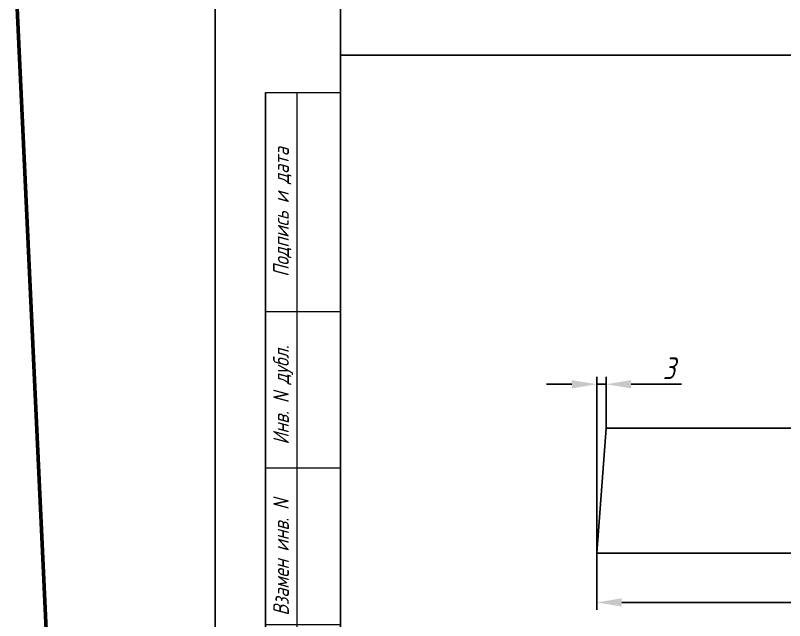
# Model space of a CAD drawing. Header units: millimetres. Extents: x -37166 to -34073, y -441 to 2979.
# Drawn here: x -36598.9 to -36476, y -28 to 68.7 of the extents above; entities that cross this region are included whole.
import ezdxf
from ezdxf.enums import TextEntityAlignment as Align

# ---------------------------------------------------------------- set-up
doc = ezdxf.new("R2010")
doc.units = ezdxf.units.MM
doc.header["$PDSIZE"] = -1
doc.linetypes.add('SLD-Сплошная', pattern=[0])
for name, color, linetype in [('Frame', 6, 'Continuous'), ('ОСНОВНАЯ_НАДПИСЬ', 7, 'SLD-Сплошная'), ('ЧЕРТЕЖ', 7, 'Continuous')]:
    doc.layers.add(name, color=color, linetype=linetype)
doc.styles.add('SLDTEXTSTYLE0', font='ГОСТ тип А наклонный.ttf')
doc.styles.get("Standard").update_dxf_attribs({"font": 'ГОСТ тип А наклонный.ttf'})
doc.styles.add('ГОСТ', font='ГОСТ тип А.ttf', dxfattribs={"oblique": 15})
doc.dimstyles.new('dim1', dxfattribs={"dimtxt": 3.5, "dimasz": 4, "dimexe": 1.2, "dimexo": 0, "dimgap": 0.8, "dimtad": 1, "dimdec": 0, "dimdsep": 46, "dimtxsty": 'Standard', "dimcen": 5, "dimadec": 0, "dimazin": 0, "dimtfac": 1, "dimtdec": 0, "dimtmove": 0, "dimatfit": 3, "dimfxl": 0, "dimtolj": 1, "dimtzin": 0, "dimarcsym": 0})

# ---------------------------------------------------------------- blocks, each defined once
blk = doc.blocks.new('stamp-side-22600')
at = {"layer": 'Frame'}
blk.add_line((-12, 0), (-12, 145), dxfattribs=at)
at = {"layer": 'Frame', "lineweight": 13}
for p, q in [((-12, 145), (0, 145)), ((-12, 110), (0, 110)), ((0, 85), (-12, 85)), ((-12, 60), (0, 60)), ((0, 25), (-12, 25)), ((0, 0), (-12, 0))]:
    blk.add_line(p, q, dxfattribs=at)
at = {"layer": 'Frame', "color": 7, "lineweight": 13}
blk.add_line((-7, 145), (-7, 0), dxfattribs=at)
at = {"color": 7, "lineweight": 13, "style": 'ГОСТ', "oblique": 15}
for s, p in [('Подпись и дата', (-8.25, 115.55)), ('Инв. N дубл.', (-8.25, 88.76)), ('Взамен инв. N', (-8.25, 61.42)), ('Подпись и дата', (-8.25, 30.25)), ('Инв. N подл.', (-8.25, 2.97))]:
    blk.add_text(s, height=2.5, rotation=90, dxfattribs=at).set_placement(p)
blk = doc.blocks.new('stamp-side-w22600')
blk.add_blockref('stamp-side-22600', (0, 0))
blk = doc.blocks.new('A4-vert-gost-02-Neptun')
at = {"layer": 'Frame', "color": 7}
blk.add_lwpolyline([(0, 0), (0, 297), (210, 297), (210, 0)], close=True, dxfattribs=at)
at = {"layer": 'Frame'}
blk.add_lwpolyline([(20, 5), (20, 292), (205, 292), (205, 5)], close=True, dxfattribs=at)
blk.add_blockref('stamp-side-w22600', (20, 5))
at = {"layer": 'ОСНОВНАЯ_НАДПИСЬ', "lineweight": 13, "style": 'SLDTEXTSTYLE0', "oblique": 7.5}
blk.add_attdef('PAGE', text='', height=3.5, dxfattribs=at).set_placement((199.52, 7.97), align=Align.CENTER)
at = {"layer": 'ЧЕРТЕЖ', "style": 'ГОСТ', "oblique": 15}
blk.add_attdef('НОМЕР ЧЕРТЕЖА', text='', height=5, rotation=180, dxfattribs=at).set_placement((58.02, 285.18), align=Align.MIDDLE_CENTER)
blk.add_attdef('Номер чертежа', text='', height=7, dxfattribs=at).set_placement((141.15, 13.28), align=Align.MIDDLE_CENTER)
blk = doc.blocks.new('D40')
at = {"color": 0, "lineweight": -2}
for p, q in [((-36506.04, -17.25), (-36506.04, -26.3)), ((-36422.23, -17.25), (-36422.23, -26.3)), ((-36502.04, -25.1), (-36426.23, -25.1))]:
    blk.add_line(p, q, dxfattribs=at)
at = {"color": 0}
for points in [[(-36502.04, -24.44), (-36502.04, -25.77), (-36506.04, -25.1)], [(-36426.23, -25.77), (-36426.23, -24.44), (-36422.23, -25.1)]]:
    blk.add_solid(points, dxfattribs=at)
at = {"layer": 'Defpoints', "color": 0}
for p in [(-36506.04, -17.25), (-36422.23, -17.25), (-36422.23, -25.1)]:
    blk.add_point(p, dxfattribs=at)
at = {"color": 0, "insert": (-36464.13, -22.33), "char_height": 3.5, "attachment_point": 5}
blk.add_mtext('\\A1;1100*', dxfattribs=at)
blk = doc.blocks.new('*D7294')
at = {"color": 0, "lineweight": -2}
for p, q in [((-36506.04, -17.25), (-36506.04, 10.95)), ((-36504.55, 2.75), (-36504.55, 10.95)), ((-36510.04, 9.75), (-36514.04, 9.75)), ((-36506.04, 9.75), (-36504.55, 9.75)), ((-36500.55, 9.75), (-36492.47, 9.75))]:
    blk.add_line(p, q, dxfattribs=at)
at = {"color": 0}
for points in [[(-36510.04, 9.08), (-36510.04, 10.41), (-36506.04, 9.75)], [(-36500.55, 10.41), (-36500.55, 9.08), (-36504.55, 9.75)]]:
    blk.add_solid(points, dxfattribs=at)
at = {"layer": 'Defpoints', "color": 0}
for p in [(-36504.55, 9.75), (-36504.55, 2.75), (-36506.04, -17.25)]:
    blk.add_point(p, dxfattribs=at)
at = {"color": 0, "insert": (-36494.51, 12.3), "char_height": 3.5, "attachment_point": 5}
blk.add_mtext('\\A1;3', dxfattribs=at)

msp = doc.modelspace()

# ---------------------------------------------------------------- linework, layer by layer
at = {"color": 6}
msp.add_line((-36546.991, 62.343), (-36361.991, 62.343), dxfattribs=at)
at = {"color": 1}
for p, q in [((-36506.036, -17.252), (-36504.553, 2.748)), ((-36423.715, 2.748), (-36504.553, 2.748)), ((-36422.232, -17.252), (-36506.036, -17.252))]:
    msp.add_line(p, q, dxfattribs=at)
at = {"layer": 'Defpoints', "color": 2, "lineweight": 60}
msp.add_lwpolyline([(-36331.388, 72.478), (-36598.942, 75.582), (-36589.63, -123.066), (-36082.458, -122.445), (-36083.7, 216.498), (-36321.456, 219.601)], close=True, dxfattribs=at)

# ---------------------------------------------------------------- block references
at = {"color": 2, "lineweight": 100, "ltscale": 0.4}
msp.add_blockref('A4-vert-gost-02-Neptun', (-36566.989, -93.649), dxfattribs=at)

# ---------------------------------------------------------------- dimensions: what is measured, and where the dimension line sits
dim = msp.add_linear_dim(base=(-36504.553, 9.748), p1=(-36506.036, -17.252), p2=(-36504.553, 2.748), dimstyle='dim1', override={"dimlfac": 2, "dimtxsty": 'Standard', "dimsah": 1, "dimtolj": 1})
dim.commit()
dim.dimension.update_dxf_attribs({"geometry": '*D7294', "text_midpoint": (-36494.513, 12.298)})
dim = msp.add_linear_dim(base=(-36422.232, -25.102), p1=(-36506.036, -17.252), p2=(-36422.232, -17.252), angle=180, text='1100*', dimstyle='dim1', override={"dimlfac": 2, "dimtxsty": 'Standard', "dimsah": 1, "dimtolj": 1})
dim.commit()
dim.dimension.update_dxf_attribs({"geometry": 'D40', "text_midpoint": (-36464.134, -25.102), "dimtype": 160})

doc.saveas('drawing.dxf')
